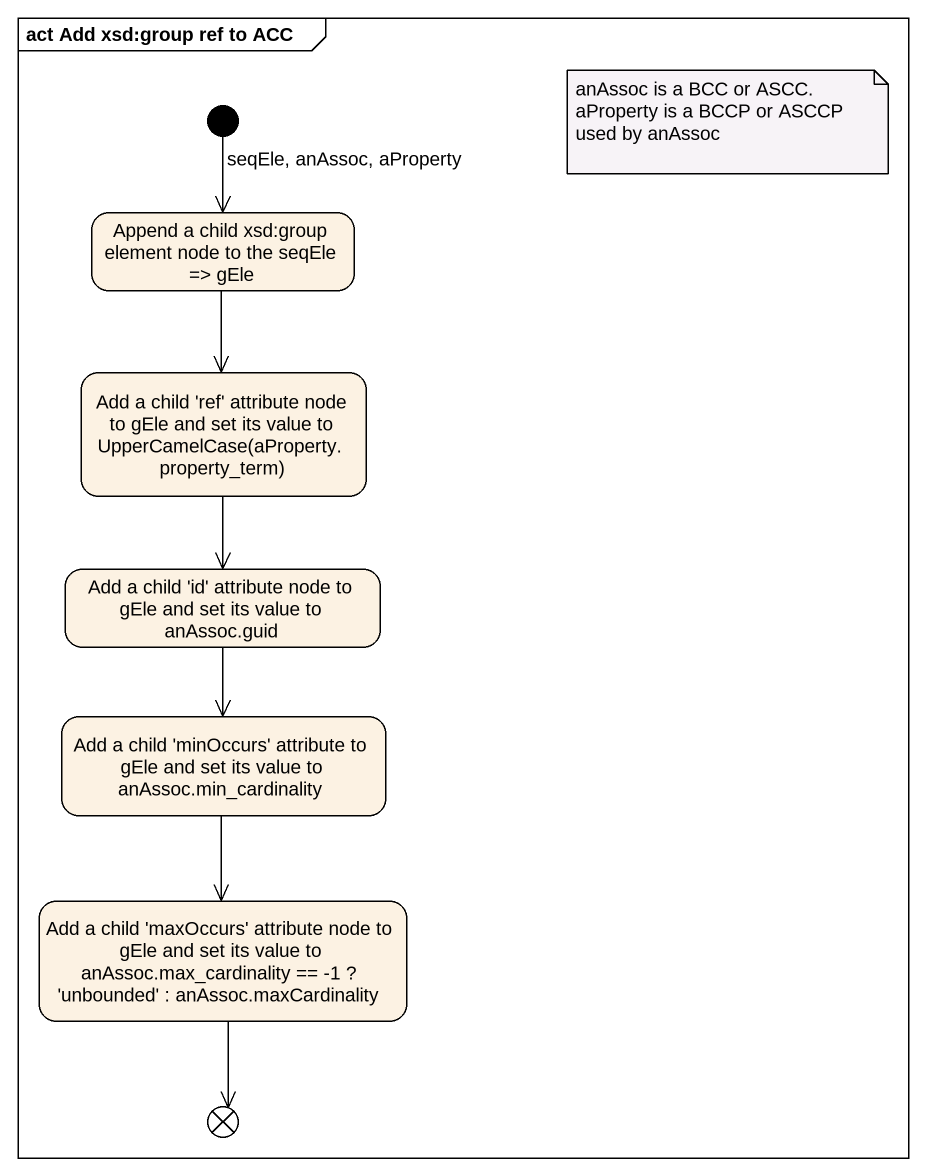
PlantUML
@startuml
mainframe act Add xsd:group ref to ACC
hide empty description
state "Append a child xsd:group element node to the seqEle => gEle" as Append_a_child_xsd_group
state "Add a child 'ref' attribute node to gEle and set its value to UpperCamelCase(aProperty.property_term)" as Add_a_child_ref_attribute
state "Add a child 'id' attribute node to gEle and set its value to anAssoc.guid" as Add_a_child_id_attribute
state "Add a child 'minOccurs' attribute to gEle and set its value to anAssoc.min_cardinality" as Add_a_child_minOccurs
state "Add a child 'maxOccurs' attribute node to gEle and set its value to anAssoc.max_cardinality == -1 ? 'unbounded' : anAssoc.maxCardinality" as Add_a_child_maxOccurs
state flowfinal1 <<end>>
[*] --> Append_a_child_xsd_group : seqEle, anAssoc, aProperty
Append_a_child_xsd_group --> Add_a_child_ref_attribute
Add_a_child_ref_attribute --> Add_a_child_id_attribute
Add_a_child_id_attribute --> Add_a_child_minOccurs
Add_a_child_minOccurs --> Add_a_child_maxOccurs
Add_a_child_maxOccurs --> flowfinal1
note as N1
  anAssoc is a BCC or ASCC.
  aProperty is a BCCP or ASCCP used by anAssoc
end note
@enduml
